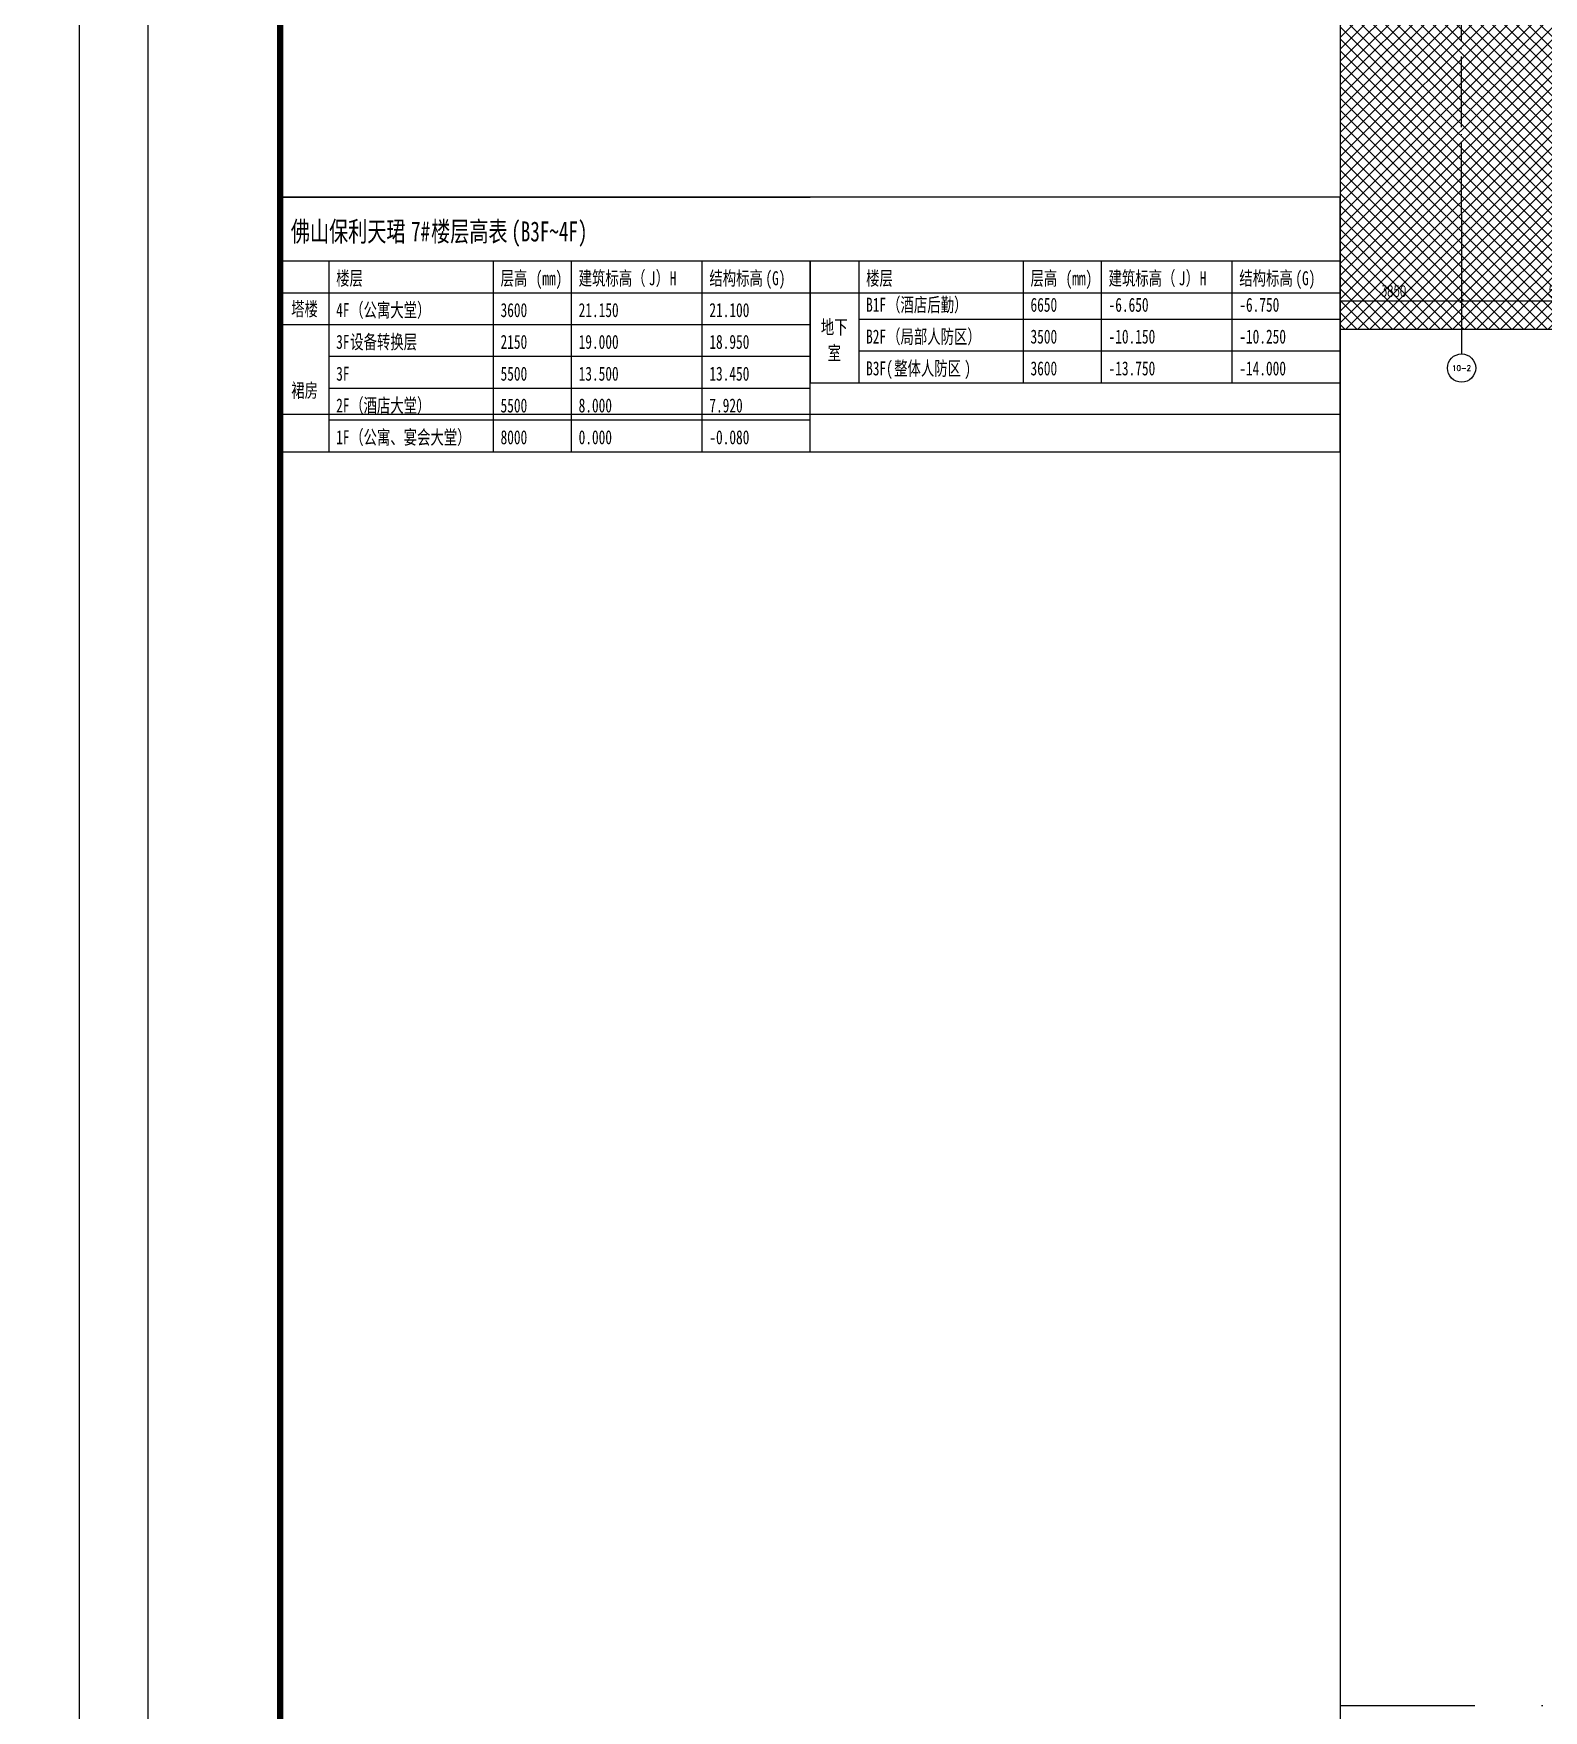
# Model space of a CAD drawing. Header units: millimetres. Extents: x 11476074 to 24729458, y -1239991 to 2813188.
# Drawn here: x 12467256 to 12509995, y 346469 to 393926 of the extents above; entities that cross this region are included whole.
import ezdxf
from ezdxf.enums import TextEntityAlignment as Align
from ezdxf.xclip import XClip

# ---------------------------------------------------------------- set-up
doc = ezdxf.new("R2010")
doc.units = ezdxf.units.MM
doc.header["$LTSCALE"] = 1000
doc.header["$XCLIPFRAME"] = 0
doc.linetypes.add('10# 轴网$0$DASHDOT', pattern=[25.4, 12.7, -6.35, 0, -6.35])
doc.linetypes.add('10# 轴网$0$DOTE', pattern=[2.42, 2, -0.2, 0.02, -0.2])
for name, color, linetype in [('10# 轴网$0$AXIS', 3, 'Continuous'), ('10# 轴网$0$AXIS_TEXT', 7, 'Continuous'), ('10# 轴网$0$DOTE', 14, '10# 轴网$0$DOTE'), ('A-ANNO-TTLB', 7, 'Continuous'), ('A-WALL-PATT', 8, 'Continuous'), ('AXIS', 3, 'Continuous'), ('AXIS_TEXT', 7, 'Continuous'), ('HZHZNEWPLOTLAYER#@$TT', 7, 'Continuous'), ('PUB_HATCH', 8, 'Continuous'), ('PUB_TAB', 7, 'Continuous')]:
    doc.layers.add(name, color=color, linetype=linetype)
doc.layers.add('10# 轴网$0$净用地范围线', color=6, linetype='Continuous', plot=False)
doc.styles.add('10# 轴网$0$_TCH_AXIS', font='COMPLEX', dxfattribs={"bigfont": 'GBCBIG'})
doc.styles.add('10# 轴网$0$_TCH_DIM_T3', font='SIMPLEX', dxfattribs={"width": 0.705882, "bigfont": 'GBCBIG'})
doc.styles.add('COMPLEX', font='COMPLEX')
doc.styles.add('TITXV', font='', dxfattribs={"width": 0.7})
doc.styles.get('TITXV').set_extended_font_data('SimSun')
doc.dimstyles.new('10# 轴网$0$_TCH_ARCH&&100', dxfattribs={"dimtxt": 297.5, "dimasz": 100, "dimexe": 250, "dimexo": 300, "dimgap": 126.25, "dimtad": 1, "dimdec": 0, "dimzin": 0, "dimdsep": 46, "dimtxsty": '10# 轴网$0$_TCH_DIM_T3', "dimblk": 'asdfafg10# 轴网$0$_ArchTick', "dimcen": 0.09, "dimclrt": 7, "dimazin": 2, "dimtfac": 1, "dimtdec": 0, "dimtix": 1, "dimtmove": 2, "dimatfit": 3, "dimfxl": 0, "dimtolj": 1, "dimtzin": 0, "dimarcsym": 0})

# ---------------------------------------------------------------- blocks, each defined once
blk = doc.blocks.new('00')
at = {"layer": 'A-WALL-PATT'}
h = blk.add_hatch(dxfattribs=at)
h.set_pattern_fill('ANSI37', color=252, scale=150)
h.set_pattern_definition([(45, (0, 250000), (-168.3798023, 168.3798023), []), (135, (0, 250000), (-168.3798023, -168.3798023), [])])
h.paths.add_polyline_path([(12552003.7, 424450.8), (12504241.6, 424450.8), (12504241.6, 385558.9), (12552003.7, 385558.9)])
at = {"layer": 'A-WALL-PATT', "color": 252, "elevation": 0}
blk.add_lwpolyline([(12552003.7, 424450.8), (12504241.6, 424450.8), (12504241.6, 385558.9), (12552003.7, 385558.9)], close=True, dxfattribs=at)
blk = doc.blocks.new('A$C15443CC7')
at = {"layer": 'A-ANNO-TTLB'}
blk.add_lwpolyline([(0, 0), (178350, 0), (178350, 126150), (0, 126150)], close=True, dxfattribs=at)
at = {"layer": 'A-ANNO-TTLB', "const_width": 180}
blk.add_lwpolyline([(3750, 1500), (176850, 1500), (176850, 124650), (3750, 124650)], close=True, dxfattribs=at)
blk = doc.blocks.new('A$C4638530E')
at = {"layer": 'PUB_TAB'}
for points in [[(0, 3450), (0, 0), (15000, 0), (15000, 3450)], [(0, 3450), (15000, 3450)], [(1371, 3450), (1371, 0)], [(6024, 3450), (6024, 0)], [(8234, 3450), (8234, 0)], [(11934, 3450), (11934, 0)], [(0, 2550), (15000, 2550)], [(0, 2550), (15000, 2550)], [(0, 2550), (15000, 2550)], [(1371, 1800), (15000, 1800)], [(1371, 900), (15000, 900)]]:
    blk.add_lwpolyline(points, dxfattribs=at)
at = {"layer": 'PUB_TAB', "style": 'TITXV', "width": 0.7}
for s, height, p in [('楼层', 396.5, (1581, 2760)), ('层高', 396.5, (6234, 2760)), ('(mm)', 396.5, (7227, 2760)), ('建筑标高（', 396.5, (8444, 2760)), ('J', 397, (10429, 2760)), ('）', 397, (10627, 2760)), ('H', 397, (11024, 2760)), ('结构标高', 396.5, (12144, 2760)), ('(G)', 396.5, (13732, 2760)), ('B1F', 396.5, (1581, 2010)), ('（酒店后勤）', 396.5, (2176, 2010)), ('6650', 396.5, (6234, 2010)), ('-6.650', 396.5, (8444, 2010)), ('-6.750', 396.5, (12144, 2010)), ('地下', 396.5, (300, 1380)), ('B2F', 396.5, (1581, 1110)), ('（局部人防区）', 396.5, (2176, 1110)), ('3500', 396.5, (6234, 1110)), ('-10.150', 396.5, (8444, 1110)), ('-10.250', 396.5, (12144, 1110)), ('室', 397, (493, 645)), ('B3F(', 396.5, (1581, 210)), ('整体人防区', 396.5, (2375, 210)), (')', 397, (4360, 210)), ('3600', 396.5, (6234, 210)), ('-13.750', 396.5, (8444, 210)), ('-14.000', 396.5, (12144, 210))]:
    blk.add_text(s, height=height, dxfattribs=at).set_placement(p)
blk = doc.blocks.new('A$C03DE6003')
blk.add_lwpolyline([(30000, 7200), (0, 7200), (0, 0), (30000, 0)], close=True)
at = {"layer": 'PUB_TAB'}
for points in [[(0, 7200), (0, 0)], [(0, 7200), (15000, 7200)], [(0, 5400), (15000, 5400)], [(1371, 5400), (1371, 0)], [(6024, 5400), (6024, 0)], [(8234, 5400), (8234, 0)], [(11934, 5400), (11934, 0)], [(15000, 0), (15000, 5400)], [(0, 4500), (15000, 4500)], [(0, 4500), (15000, 4500)], [(0, 3600), (15000, 3600)], [(1371, 2700), (15000, 2700)], [(1371, 1800), (15000, 1800)], [(1371, 900), (15000, 900)], [(0, 0), (15000, 0)]]:
    blk.add_lwpolyline(points, dxfattribs=at)
blk.add_blockref('A$C4638530E', (15000, 1950))
at = {"layer": 'PUB_TAB', "color": 2, "style": 'TITXV', "width": 0.7}
for s, p in [('佛山保利天珺', (298, 5950)), ('7#', (3701, 5950)), ('楼层高表', (4268, 5950)), ('(B3F~4F)', (6536, 5950))]:
    blk.add_text(s, height=566.5, dxfattribs=at).set_placement(p)
at = {"layer": 'PUB_TAB', "style": 'TITXV', "width": 0.7}
for s, height, p in [('楼层', 396.5, (1581, 4710)), ('层高', 396.5, (6234, 4710)), ('(mm)', 396.5, (7227, 4710)), ('建筑标高（', 396.5, (8444, 4710)), ('J', 397, (10429, 4710)), ('）', 397, (10627, 4710)), ('H', 397, (11024, 4710)), ('结构标高', 396.5, (12144, 4710)), ('(G)', 396.5, (13732, 4710)), ('塔楼', 396.5, (306, 3841)), ('（公寓大堂）', 396.5, (1978, 3810)), ('4F', 396.5, (1581, 3810)), ('3600', 396.5, (6234, 3810)), ('21.150', 396.5, (8444, 3810)), ('21.100', 396.5, (12144, 3810)), ('设备转换层', 396.5, (1978, 2910)), ('3F', 396.5, (1581, 2910)), ('2150', 396.5, (6234, 2910)), ('19.000', 396.5, (8444, 2910)), ('18.950', 396.5, (12144, 2910)), ('3F', 396.5, (1581, 2010)), ('5500', 396.5, (6234, 2010)), ('13.500', 396.5, (8444, 2010)), ('13.450', 396.5, (12144, 2010)), ('裙房', 396.5, (310, 1537)), ('2F', 396.5, (1581, 1110)), ('（酒店大堂）', 396.5, (1978, 1110)), ('5500', 396.5, (6234, 1110)), ('8.000', 396.5, (8444, 1110)), ('7.920', 396.5, (12144, 1110)), ('1F', 396.5, (1581, 210)), ('（公寓、宴会大堂）', 396.5, (1978, 210)), ('8000', 396.5, (6234, 210)), ('0.000', 396.5, (8444, 210)), ('-0.080', 396.5, (12144, 210))]:
    blk.add_text(s, height=height, dxfattribs=at).set_placement(p)
blk = doc.blocks.new('asdfadsfgd')
blk.add_lwpolyline([(0, -36000), (30000, -36000), (30000, -52200), (0, -52200)], close=True)
blk = doc.blocks.new('ffsm')
for name, p in [('asdfadsfgd', (-31500, 97200)), ('A$C03DE6003', (-31500, 43950))]:
    blk.add_blockref(name, p)
blk = doc.blocks.new('_AXISO')
blk.add_circle((0, 0), 0.5)
at = {"layer": 'AXIS_TEXT', "style": 'COMPLEX', "width": 1.041667}
blk.add_attdef('A', text='', height=0.56, dxfattribs=at).set_placement((-0.25, -0.28), (0.25, -0.28), align=Align.FIT)
blk = doc.blocks.new('asdfafg10# 轴网$0$_ArchTick')
at = {"color": 0, "linetype": 'ByBlock', "const_width": 0.4}
blk.add_lwpolyline([(-0.5, -0.5), (0.5, 0.5)], dxfattribs=at)
blk = doc.blocks.new('*D6986')
at = {"layer": '10# 轴网$0$AXIS', "color": 0, "lineweight": -2, "transparency": 16777216}
for p, q in [((640787, -618156), (640787, -621406)), ((684837, -618156), (684837, -621406)), ((640787, -621156), (684837, -621156))]:
    blk.add_line(p, q, dxfattribs=at)
at = {"layer": 'Defpoints', "color": 0, "transparency": 16777216}
for p in [(640787, -617856), (684837, -617856), (684837, -621156)]:
    blk.add_point(p, dxfattribs=at)
at = {"layer": '10# 轴网$0$AXIS', "color": 0, "lineweight": -2, "transparency": 16777216, "xscale": 100, "yscale": 100, "zscale": 100, "rotation": 180}
blk.add_blockref('asdfafg10# 轴网$0$_ArchTick', (640787, -621156), dxfattribs=at)
at = {"layer": '10# 轴网$0$AXIS', "color": 0, "lineweight": -2, "transparency": 16777216, "xscale": 100, "yscale": 100, "zscale": 100}
blk.add_blockref('asdfafg10# 轴网$0$_ArchTick', (684837, -621156), dxfattribs=at)
at = {"layer": '10# 轴网$0$AXIS', "color": 7, "transparency": 16777216, "insert": (662812, -620881), "char_height": 297.5, "attachment_point": 5, "style": '10# 轴网$0$_TCH_DIM_T3'}
blk.add_mtext('\\A1;44050', dxfattribs=at)
blk = doc.blocks.new('*D6987')
at = {"layer": '10# 轴网$0$AXIS', "color": 0, "lineweight": -2, "transparency": 16777216}
for p, q in [((640787, -618156), (640787, -620606)), ((644637, -618156), (644637, -620606)), ((640787, -620356), (644637, -620356))]:
    blk.add_line(p, q, dxfattribs=at)
at = {"layer": 'Defpoints', "color": 0, "transparency": 16777216}
for p in [(640787, -617856), (644637, -617856), (644637, -620356)]:
    blk.add_point(p, dxfattribs=at)
at = {"layer": '10# 轴网$0$AXIS', "color": 0, "lineweight": -2, "transparency": 16777216, "xscale": 100, "yscale": 100, "zscale": 100, "rotation": 180}
blk.add_blockref('asdfafg10# 轴网$0$_ArchTick', (640787, -620356), dxfattribs=at)
at = {"layer": '10# 轴网$0$AXIS', "color": 0, "lineweight": -2, "transparency": 16777216, "xscale": 100, "yscale": 100, "zscale": 100}
blk.add_blockref('asdfafg10# 轴网$0$_ArchTick', (644637, -620356), dxfattribs=at)
at = {"layer": '10# 轴网$0$AXIS', "color": 7, "transparency": 16777216, "insert": (642712, -620081), "char_height": 297.5, "attachment_point": 5, "style": '10# 轴网$0$_TCH_DIM_T3'}
blk.add_mtext('\\A1;3850', dxfattribs=at)
blk = doc.blocks.new('*D6988')
at = {"layer": '10# 轴网$0$AXIS', "color": 0, "lineweight": -2, "transparency": 16777216}
for p, q in [((644637, -618156), (644637, -620606)), ((650287, -618156), (650287, -620606)), ((644637, -620356), (650287, -620356))]:
    blk.add_line(p, q, dxfattribs=at)
at = {"layer": 'Defpoints', "color": 0, "transparency": 16777216}
for p in [(644637, -617856), (650287, -617856), (650287, -620356)]:
    blk.add_point(p, dxfattribs=at)
at = {"layer": '10# 轴网$0$AXIS', "color": 0, "lineweight": -2, "transparency": 16777216, "xscale": 100, "yscale": 100, "zscale": 100, "rotation": 180}
blk.add_blockref('asdfafg10# 轴网$0$_ArchTick', (644637, -620356), dxfattribs=at)
at = {"layer": '10# 轴网$0$AXIS', "color": 0, "lineweight": -2, "transparency": 16777216, "xscale": 100, "yscale": 100, "zscale": 100}
blk.add_blockref('asdfafg10# 轴网$0$_ArchTick', (650287, -620356), dxfattribs=at)
at = {"layer": '10# 轴网$0$AXIS', "color": 7, "transparency": 16777216, "insert": (647462, -620081), "char_height": 297.5, "attachment_point": 5, "style": '10# 轴网$0$_TCH_DIM_T3'}
blk.add_mtext('\\A1;5650', dxfattribs=at)
blk = doc.blocks.new('asdfafg10# 轴网$0$-78978912311A1SD1AS1')
at = {"layer": '10# 轴网$0$AXIS'}
blk.add_line((644636.5, -617856.2), (644636.5, -621856.2), dxfattribs=at)
at = {"layer": '10# 轴网$0$DOTE'}
blk.add_line((644636.5, -617856.2), (644636.5, -585564.3), dxfattribs=at)
at = {"layer": '10# 轴网$0$AXIS'}
ref = blk.add_blockref('_AXISO', (644636.5, -622256.2), dxfattribs=dict(at, xscale=800, yscale=800, zscale=800))
ref.add_attrib('A', '10-2', dxfattribs={"layer": '10# 轴网$0$AXIS_TEXT', "height": 150.99, "style": '10# 轴网$0$_TCH_AXIS'}).set_placement((644366.9, -622331.7), (644906.2, -622331.7), align=Align.FIT)
for p1, p2, distance, picture, middle in [((640786.5, -617856.2), (684836.5, -617856.2), -3300, '*D6986', (662811.5, -620881.2)), ((640786.5, -617856.2), (644636.5, -617856.2), -2500, '*D6987', (642711.5, -620081.2)), ((644636.5, -617856.2), (650286.5, -617856.2), -2500, '*D6988', (647461.5, -620081.2))]:
    dim = blk.add_aligned_dim(p1=p1, p2=p2, distance=distance, dimstyle='10# 轴网$0$_TCH_ARCH&&100', dxfattribs=at)
    dim.commit()
    dim.dimension.update_dxf_attribs({"geometry": picture, "text_midpoint": middle})
blk = doc.blocks.new('asdfafg10# 轴网')
at = {"layer": '10# 轴网$0$净用地范围线', "color": 1, "linetype": '10# 轴网$0$DASHDOT', "ltscale": 0.3}
blk.add_lwpolyline([(197886, -176884, -0.027114), (199404, 9181), (137086, -9386), (123429, 26625), (73627, 10279), (9996, 537), (0, 0), (1381, -201376), (11299, -209646), (197886, -176884)], format="xyb", close=True, dxfattribs=at)
at = {"rotation": 9.958750734282177}
blk.add_blockref('asdfafg10# 轴网$0$-78978912311A1SD1AS1', (-661822, 342364), dxfattribs=at)
blk = doc.blocks.new('A$C5E18228F')
at = {"layer": 'AXIS', "rotation": 350.041212667798}
blk.add_blockref('asdfafg10# 轴网', (-37620, 170992, 0), dxfattribs=at)

msp = doc.modelspace()

# ---------------------------------------------------------------- linework, layer by layer
msp.add_line((12504241.6, 383892), (12504241.6, 338892))
at = {"layer": 'PUB_HATCH'}
msp.add_lwpolyline([(12468561.6, 516867), (12648561.6, 516867), (12648561.6, 286867), (12468561.6, 286867)], close=True, dxfattribs=at)

# ---------------------------------------------------------------- block references
for name, p in [('A$C15443CC7', (12470491.6, 335892)), ('ffsm', (12505741.6, 338142)), ('ffsm', (12505741.6, 338142)), ('00', (0, 0))]:
    msp.add_blockref(name, p)
at = {"layer": 'HZHZNEWPLOTLAYER#@$TT'}
ref = msp.add_blockref('A$C5E18228F', (12493302.3, 384062.8, 0), dxfattribs=at)
XClip(ref).set_block_clipping_path([(10939.229282489, -45170.7585890851), (144289.2292804997, 76479.2414109154)])

doc.saveas('drawing.dxf')
